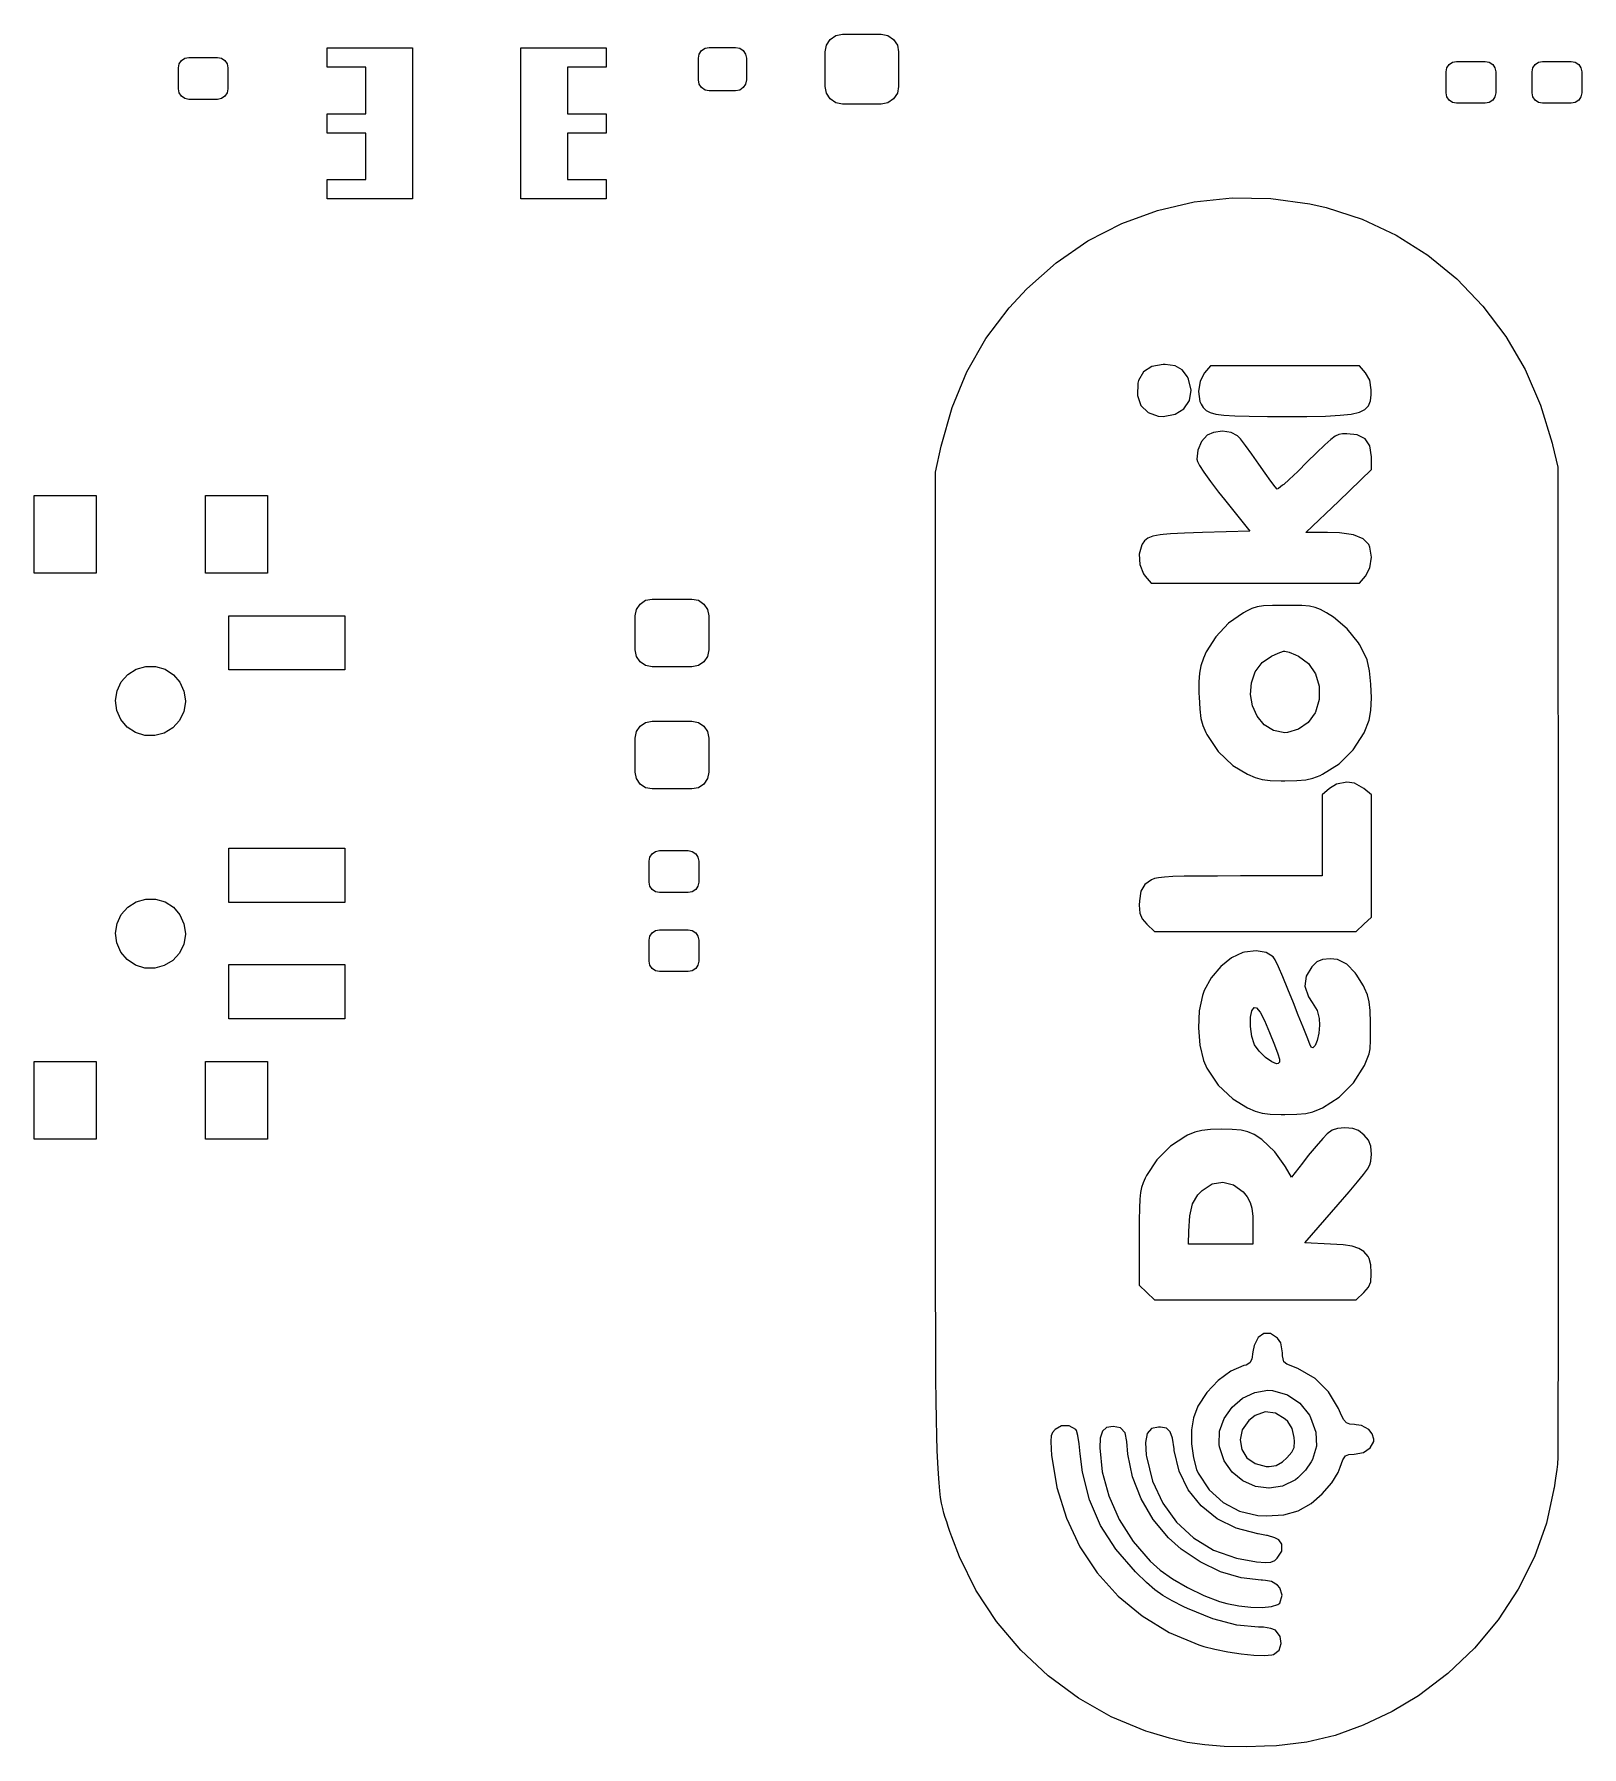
# Model space of a CAD drawing. Extents: x 1.04 to 4.2, y -7.23 to -4.07.
# Drawn here: x 1.247 to 2.033, y -5.728 to -4.858 of the extents above; entities that cross this region are included whole.
import ezdxf

# ---------------------------------------------------------------- set-up
doc = ezdxf.new("R2010")
doc.units = 0
doc.header["$MEASUREMENT"] = 0
doc.layers.add('BLACK', color=7, linetype='CONTINUOUS')

msp = doc.modelspace()

# ---------------------------------------------------------------- linework, layer by layer
at = {"layer": 'BLACK', "linetype": 'CONTINUOUS'}
for p, q in [((1.6493, -4.86374), (1.65122, -4.86086)), ((1.65122, -4.86086), (1.65409, -4.85894)), ((1.65409, -4.85894), (1.65748, -4.85827)), ((1.65748, -4.85827), (1.67717, -4.85827)), ((1.67717, -4.85827), (1.68056, -4.85894)), ((1.68056, -4.85894), (1.68343, -4.86086)), ((1.68343, -4.86086), (1.68535, -4.86374)), ((1.39567, -4.875), (1.39567, -4.86516)), ((1.39567, -4.86516), (1.43898, -4.86516)), ((1.43898, -4.86516), (1.43898, -4.94193)), ((1.49409, -4.86516), (1.5374, -4.86516)), ((1.49409, -4.94193), (1.49409, -4.86516)), ((1.5374, -4.86516), (1.5374, -4.875)), ((1.58425, -4.87047), (1.58467, -4.86836)), ((1.58467, -4.86836), (1.58587, -4.86658)), ((1.58587, -4.86658), (1.58765, -4.86538)), ((1.58765, -4.86538), (1.58976, -4.86496)), ((1.58976, -4.86496), (1.60315, -4.86496)), ((1.60315, -4.86496), (1.60526, -4.86538)), ((1.60526, -4.86538), (1.60705, -4.86658)), ((1.60705, -4.86658), (1.60824, -4.86836)), ((1.60824, -4.86836), (1.60866, -4.87047)), ((1.64862, -4.86713), (1.6493, -4.86374)), ((1.64862, -4.88484), (1.64862, -4.86713)), ((1.68535, -4.86374), (1.68602, -4.86713)), ((1.68602, -4.86713), (1.68602, -4.88484)), ((1.32008, -4.87539), (1.32048, -4.87336)), ((1.32008, -4.88602), (1.32008, -4.87539)), ((1.32048, -4.87336), (1.32164, -4.87164)), ((1.32164, -4.87164), (1.32336, -4.87048)), ((1.32336, -4.87048), (1.32539, -4.87008)), ((1.32539, -4.87008), (1.33996, -4.87008)), ((1.33996, -4.87008), (1.34199, -4.87048)), ((1.34199, -4.87048), (1.34372, -4.87164)), ((1.34372, -4.87164), (1.34487, -4.87336)), ((1.34487, -4.87336), (1.34528, -4.87539)), ((1.34528, -4.87539), (1.34528, -4.88602)), ((1.41535, -4.875), (1.39567, -4.875)), ((1.41535, -4.89862), (1.41535, -4.875)), ((1.5374, -4.875), (1.51772, -4.875)), ((1.51772, -4.875), (1.51772, -4.89862)), ((1.58425, -4.8815), (1.58425, -4.87047)), ((1.60866, -4.87047), (1.60866, -4.8815)), ((1.96417, -4.87737), (1.96458, -4.87534)), ((1.96417, -4.888), (1.96417, -4.87737)), ((1.96458, -4.87534), (1.96573, -4.87361)), ((1.96573, -4.87361), (1.96745, -4.87246)), ((1.96745, -4.87246), (1.96949, -4.87206)), ((1.96949, -4.87206), (1.98406, -4.87206)), ((1.98406, -4.87206), (1.98609, -4.87246)), ((1.98609, -4.87246), (1.98781, -4.87361)), ((1.98781, -4.87361), (1.98897, -4.87534)), ((1.98897, -4.87534), (1.98937, -4.87737)), ((1.98937, -4.87737), (1.98937, -4.888)), ((2.00787, -4.87737), (2.00828, -4.87534)), ((2.00787, -4.888), (2.00787, -4.87737)), ((2.00828, -4.87534), (2.00943, -4.87361)), ((2.00943, -4.87361), (2.01116, -4.87246)), ((2.01116, -4.87246), (2.01319, -4.87206)), ((2.01319, -4.87206), (2.02776, -4.87206)), ((2.02776, -4.87206), (2.02979, -4.87246)), ((2.02979, -4.87246), (2.03151, -4.87361)), ((2.03151, -4.87361), (2.03267, -4.87534)), ((2.03267, -4.87534), (2.03307, -4.87737)), ((2.03307, -4.87737), (2.03307, -4.888)), ((1.32048, -4.88806), (1.32008, -4.88602)), ((1.34528, -4.88602), (1.34487, -4.88806)), ((1.58467, -4.88361), (1.58425, -4.8815)), ((1.58587, -4.88539), (1.58467, -4.88361)), ((1.58765, -4.88659), (1.58587, -4.88539)), ((1.58976, -4.88701), (1.58765, -4.88659)), ((1.60315, -4.88701), (1.58976, -4.88701)), ((1.60526, -4.88659), (1.60315, -4.88701)), ((1.60705, -4.88539), (1.60526, -4.88659)), ((1.60824, -4.88361), (1.60705, -4.88539)), ((1.60866, -4.8815), (1.60824, -4.88361)), ((1.6493, -4.88823), (1.64862, -4.88484)), ((1.68602, -4.88484), (1.68535, -4.88823)), ((1.32164, -4.88978), (1.32048, -4.88806)), ((1.32336, -4.89093), (1.32164, -4.88978)), ((1.32539, -4.89134), (1.32336, -4.89093)), ((1.33996, -4.89134), (1.32539, -4.89134)), ((1.34199, -4.89093), (1.33996, -4.89134)), ((1.34372, -4.88978), (1.34199, -4.89093)), ((1.34487, -4.88806), (1.34372, -4.88978)), ((1.65122, -4.89111), (1.6493, -4.88823)), ((1.65409, -4.89303), (1.65122, -4.89111)), ((1.65748, -4.8937), (1.65409, -4.89303)), ((1.67717, -4.8937), (1.65748, -4.8937)), ((1.68056, -4.89303), (1.67717, -4.8937)), ((1.68343, -4.89111), (1.68056, -4.89303)), ((1.68535, -4.88823), (1.68343, -4.89111)), ((1.96458, -4.89004), (1.96417, -4.888)), ((1.96573, -4.89176), (1.96458, -4.89004)), ((1.96745, -4.89291), (1.96573, -4.89176)), ((1.96949, -4.89332), (1.96745, -4.89291)), ((1.98406, -4.89332), (1.96949, -4.89332)), ((1.98609, -4.89291), (1.98406, -4.89332)), ((1.98781, -4.89176), (1.98609, -4.89291)), ((1.98897, -4.89004), (1.98781, -4.89176)), ((1.98937, -4.888), (1.98897, -4.89004)), ((2.00828, -4.89004), (2.00787, -4.888)), ((2.00943, -4.89176), (2.00828, -4.89004)), ((2.01116, -4.89291), (2.00943, -4.89176)), ((2.01319, -4.89332), (2.01116, -4.89291)), ((2.02776, -4.89332), (2.01319, -4.89332)), ((2.02979, -4.89291), (2.02776, -4.89332)), ((2.03151, -4.89176), (2.02979, -4.89291)), ((2.03267, -4.89004), (2.03151, -4.89176)), ((2.03307, -4.888), (2.03267, -4.89004)), ((1.39567, -4.90846), (1.39567, -4.89862)), ((1.39567, -4.89862), (1.41535, -4.89862)), ((1.51772, -4.89862), (1.5374, -4.89862)), ((1.5374, -4.89862), (1.5374, -4.90846)), ((1.41535, -4.90846), (1.39567, -4.90846)), ((1.41535, -4.93209), (1.41535, -4.90846)), ((1.5374, -4.90846), (1.51772, -4.90846)), ((1.51772, -4.90846), (1.51772, -4.93209)), ((1.39567, -4.94193), (1.39567, -4.93209)), ((1.39567, -4.93209), (1.41535, -4.93209)), ((1.51772, -4.93209), (1.5374, -4.93209)), ((1.5374, -4.93209), (1.5374, -4.94193)), ((1.43898, -4.94193), (1.39567, -4.94193)), ((1.5374, -4.94193), (1.49409, -4.94193)), ((1.79939, -4.95436), (1.81744, -4.94771)), ((1.81744, -4.94771), (1.83618, -4.94334)), ((1.83618, -4.94334), (1.85545, -4.94131)), ((1.85545, -4.94131), (1.87507, -4.94167)), ((1.87507, -4.94167), (1.89489, -4.94445)), ((1.89489, -4.94445), (1.90314, -4.94632)), ((1.90314, -4.94632), (1.92153, -4.95225)), ((1.7822, -4.96326), (1.79939, -4.95436)), ((1.92153, -4.95225), (1.93883, -4.96036)), ((1.76604, -4.97437), (1.7822, -4.96326)), ((1.93883, -4.96036), (1.95492, -4.9705)), ((1.95492, -4.9705), (1.96964, -4.98254)), ((1.75107, -4.98763), (1.76604, -4.97437)), ((1.96964, -4.98254), (1.98286, -4.99631)), ((1.74222, -4.99717), (1.75107, -4.98763)), ((1.73038, -5.01283), (1.74222, -4.99717)), ((1.98286, -4.99631), (1.99445, -5.01169)), ((1.7207, -5.0297), (1.73038, -5.01283)), ((1.99445, -5.01169), (2.00426, -5.02852)), ((1.82042, -5.02599), (1.81463, -5.02696)), ((1.82142, -5.026), (1.82042, -5.02599)), ((1.82656, -5.02668), (1.82142, -5.026)), ((1.71314, -5.04788), (1.7207, -5.0297)), ((1.80785, -5.03414), (1.80753, -5.03544)), ((1.81035, -5.02974), (1.80785, -5.03414)), ((1.81463, -5.02696), (1.81035, -5.02974)), ((1.83011, -5.02865), (1.82656, -5.02668)), ((1.83271, -5.03224), (1.83011, -5.02865)), ((1.83325, -5.03338), (1.83271, -5.03224)), ((1.83461, -5.03908), (1.83325, -5.03338)), ((1.83912, -5.03444), (1.8383, -5.03969)), ((1.84139, -5.03014), (1.83912, -5.03444)), ((1.84442, -5.02662), (1.84139, -5.03014)), ((1.92014, -5.02662), (1.84442, -5.02662)), ((1.92317, -5.03014), (1.92014, -5.02662)), ((1.92545, -5.03395), (1.92317, -5.03014)), ((1.92616, -5.03892), (1.92545, -5.03395)), ((2.00426, -5.02852), (2.01216, -5.04667)), ((1.80753, -5.03544), (1.80732, -5.04174)), ((1.80732, -5.04174), (1.80912, -5.04679)), ((1.83375, -5.04423), (1.83461, -5.03908)), ((1.8383, -5.03969), (1.83905, -5.04473)), ((1.92569, -5.04445), (1.92609, -5.04137)), ((1.92609, -5.04137), (1.92616, -5.03892)), ((1.70763, -5.06748), (1.71314, -5.04788)), ((1.80912, -5.04679), (1.81271, -5.05035)), ((1.81271, -5.05035), (1.8179, -5.05215)), ((1.8179, -5.05215), (1.82043, -5.05231)), ((1.82043, -5.05231), (1.82642, -5.05126)), ((1.82642, -5.05126), (1.83094, -5.04843)), ((1.83094, -5.04843), (1.83375, -5.04423)), ((1.83905, -5.04473), (1.83966, -5.04613)), ((1.83966, -5.04613), (1.84077, -5.04789)), ((1.84077, -5.04789), (1.84221, -5.04928)), ((1.84221, -5.04928), (1.84425, -5.05035)), ((1.84425, -5.05035), (1.84718, -5.05114)), ((1.84718, -5.05114), (1.85129, -5.05169)), ((1.85129, -5.05169), (1.85685, -5.05204)), ((1.85685, -5.05204), (1.86414, -5.05224)), ((1.86414, -5.05224), (1.87346, -5.05232)), ((1.87346, -5.05232), (1.88163, -5.05234)), ((1.88163, -5.05234), (1.89337, -5.0523)), ((1.89337, -5.0523), (1.90285, -5.05214)), ((1.90285, -5.05214), (1.9103, -5.05178)), ((1.9103, -5.05178), (1.91598, -5.05114)), ((1.91598, -5.05114), (1.92011, -5.05017)), ((1.92011, -5.05017), (1.92294, -5.04878)), ((1.92294, -5.04878), (1.92472, -5.0469)), ((1.92472, -5.0469), (1.92569, -5.04445)), ((2.01216, -5.04667), (2.018, -5.06597)), ((1.84598, -5.06048), (1.84278, -5.06185)), ((1.85058, -5.05989), (1.84598, -5.06048)), ((1.85502, -5.06046), (1.85058, -5.05989)), ((1.85824, -5.06217), (1.85502, -5.06046)), ((1.91155, -5.06117), (1.90968, -5.06151)), ((1.91377, -5.06112), (1.91155, -5.06117)), ((1.91888, -5.06164), (1.91377, -5.06112)), ((1.70474, -5.08057), (1.70763, -5.06748)), ((1.83799, -5.06947), (1.83756, -5.07405)), ((1.83987, -5.06502), (1.83799, -5.06947)), ((1.84278, -5.06185), (1.83987, -5.06502)), ((1.85962, -5.06379), (1.85824, -5.06217)), ((1.86217, -5.06712), (1.85962, -5.06379)), ((1.86542, -5.07156), (1.86217, -5.06712)), ((1.90249, -5.06674), (1.89838, -5.07075)), ((1.9055, -5.06403), (1.90249, -5.06674)), ((1.90778, -5.06237), (1.9055, -5.06403)), ((1.90968, -5.06151), (1.90778, -5.06237)), ((1.92306, -5.06364), (1.91888, -5.06164)), ((1.92545, -5.06732), (1.92306, -5.06364)), ((1.92622, -5.07282), (1.92545, -5.06732)), ((2.018, -5.06597), (2.01819, -5.06677)), ((2.01819, -5.06677), (2.02085, -5.07806)), ((1.83756, -5.07405), (1.83776, -5.0752)), ((1.83776, -5.0752), (1.83878, -5.07718)), ((1.83878, -5.07718), (1.84111, -5.0807)), ((1.86898, -5.07657), (1.86542, -5.07156)), ((1.87221, -5.08115), (1.86898, -5.07657)), ((1.89364, -5.07548), (1.88876, -5.08028)), ((1.89838, -5.07075), (1.89364, -5.07548)), ((1.92625, -5.07931), (1.92622, -5.07282)), ((2.02085, -5.07806), (2.02104, -5.32963)), ((1.70474, -5.33546), (1.70474, -5.08057)), ((1.84111, -5.0807), (1.84447, -5.08535)), ((1.84447, -5.08535), (1.84856, -5.09073)), ((1.87515, -5.0852), (1.87221, -5.08115)), ((1.87731, -5.08805), (1.87515, -5.0852)), ((1.88111, -5.08733), (1.87896, -5.08901)), ((1.88163, -5.08686), (1.88111, -5.08733)), ((1.88448, -5.08432), (1.88163, -5.08686)), ((1.88876, -5.08028), (1.88448, -5.08432)), ((1.9096, -5.09531), (1.92625, -5.07931)), ((1.24685, -5.13189), (1.24685, -5.09252)), ((1.24685, -5.09252), (1.27835, -5.09252)), ((1.27835, -5.09252), (1.27835, -5.13189)), ((1.33386, -5.13189), (1.33386, -5.09252)), ((1.33386, -5.09252), (1.36535, -5.09252)), ((1.36535, -5.09252), (1.36535, -5.13189)), ((1.84856, -5.09073), (1.8515, -5.09446)), ((1.8515, -5.09446), (1.86447, -5.11068)), ((1.87836, -5.08926), (1.87731, -5.08805)), ((1.87896, -5.08901), (1.87836, -5.08926)), ((1.89294, -5.11131), (1.9096, -5.09531)), ((1.81521, -5.11318), (1.81265, -5.11418)), ((1.81893, -5.11246), (1.81521, -5.11318)), ((1.82043, -5.11232), (1.81893, -5.11246)), ((1.82415, -5.11196), (1.82043, -5.11232)), ((1.83121, -5.1116), (1.82415, -5.11196)), ((1.84044, -5.11131), (1.83121, -5.1116)), ((1.86447, -5.11068), (1.84044, -5.11131)), ((1.90396, -5.11131), (1.89294, -5.11131)), ((1.91007, -5.11151), (1.90396, -5.11131)), ((1.91714, -5.11255), (1.91007, -5.11151)), ((1.92203, -5.1145), (1.91714, -5.11255)), ((1.80954, -5.11753), (1.80825, -5.12222)), ((1.80967, -5.11727), (1.80954, -5.11753)), ((1.81092, -5.11552), (1.80967, -5.11727)), ((1.81265, -5.11418), (1.81092, -5.11552)), ((1.92484, -5.11739), (1.92203, -5.1145)), ((1.92546, -5.1188), (1.92484, -5.11739)), ((1.92625, -5.12389), (1.92546, -5.1188)), ((1.80825, -5.12222), (1.80857, -5.12753)), ((1.80857, -5.12753), (1.81038, -5.13227)), ((1.92317, -5.13351), (1.92545, -5.12918)), ((1.92545, -5.12918), (1.92625, -5.12389)), ((1.27835, -5.13189), (1.24685, -5.13189)), ((1.36535, -5.13189), (1.33386, -5.13189)), ((1.81038, -5.13227), (1.81128, -5.13351)), ((1.81128, -5.13351), (1.81431, -5.13703)), ((1.81431, -5.13703), (1.92014, -5.13703)), ((1.92014, -5.13703), (1.92317, -5.13351)), ((1.55282, -5.1504), (1.55469, -5.1476)), ((1.55469, -5.1476), (1.55748, -5.14573)), ((1.55748, -5.14573), (1.56078, -5.14508)), ((1.56078, -5.14508), (1.58095, -5.14508)), ((1.58095, -5.14508), (1.58425, -5.14573)), ((1.58425, -5.14573), (1.58704, -5.1476)), ((1.58704, -5.1476), (1.58891, -5.1504)), ((1.34567, -5.1811), (1.34567, -5.15354)), ((1.34567, -5.15354), (1.40472, -5.15354)), ((1.40472, -5.15354), (1.40472, -5.1811)), ((1.55217, -5.15369), (1.55282, -5.1504)), ((1.55217, -5.17092), (1.55217, -5.15369)), ((1.58891, -5.1504), (1.58957, -5.15369)), ((1.58957, -5.15369), (1.58957, -5.17092)), ((1.86114, -5.15204), (1.85364, -5.15736)), ((1.86266, -5.15121), (1.86114, -5.15204)), ((1.86547, -5.14987), (1.86266, -5.15121)), ((1.86818, -5.14902), (1.86547, -5.14987)), ((1.87145, -5.14856), (1.86818, -5.14902)), ((1.87594, -5.14836), (1.87145, -5.14856)), ((1.88228, -5.14832), (1.87594, -5.14836)), ((1.88551, -5.14833), (1.88228, -5.14832)), ((1.89091, -5.14843), (1.88551, -5.14833)), ((1.89474, -5.14873), (1.89091, -5.14843)), ((1.89768, -5.14936), (1.89474, -5.14873)), ((1.90035, -5.15042), (1.89768, -5.14936)), ((1.90342, -5.15204), (1.90035, -5.15042)), ((1.90696, -5.15425), (1.90342, -5.15204)), ((1.91392, -5.1602), (1.90696, -5.15425)), ((1.84711, -5.16423), (1.84219, -5.17192)), ((1.85364, -5.15736), (1.84711, -5.16423)), ((1.91969, -5.16729), (1.91392, -5.1602)), ((1.55282, -5.17421), (1.55217, -5.17092)), ((1.55469, -5.17701), (1.55282, -5.17421)), ((1.58891, -5.17421), (1.58704, -5.17701)), ((1.58957, -5.17092), (1.58891, -5.17421)), ((1.84219, -5.17192), (1.84083, -5.17505)), ((1.87066, -5.17733), (1.87538, -5.17404)), ((1.87538, -5.17404), (1.87888, -5.17252)), ((1.87888, -5.17252), (1.88161, -5.17163)), ((1.88161, -5.17163), (1.88228, -5.17153)), ((1.88228, -5.17153), (1.88439, -5.17205)), ((1.88439, -5.17205), (1.8877, -5.17336)), ((1.8877, -5.17336), (1.88918, -5.17404)), ((1.88918, -5.17404), (1.89422, -5.17779)), ((1.92014, -5.16814), (1.91969, -5.16729)), ((1.92362, -5.17478), (1.92014, -5.16814)), ((1.29442, -5.18336), (1.29867, -5.18068)), ((1.29867, -5.18068), (1.3035, -5.1793)), ((1.3035, -5.1793), (1.30852, -5.17933)), ((1.30852, -5.17933), (1.31334, -5.18077)), ((1.31334, -5.18077), (1.31755, -5.1835)), ((1.40472, -5.1811), (1.34567, -5.1811)), ((1.55748, -5.17887), (1.55469, -5.17701)), ((1.56078, -5.17953), (1.55748, -5.17887)), ((1.58095, -5.17953), (1.56078, -5.17953)), ((1.58425, -5.17887), (1.58095, -5.17953)), ((1.58704, -5.17701), (1.58425, -5.17887)), ((1.83878, -5.1827), (1.83849, -5.18711)), ((1.83953, -5.17896), (1.83878, -5.1827)), ((1.84083, -5.17505), (1.83953, -5.17896)), ((1.86523, -5.18761), (1.86716, -5.18207)), ((1.86716, -5.18207), (1.87066, -5.17733)), ((1.89422, -5.17779), (1.89778, -5.18309)), ((1.924, -5.1759), (1.92362, -5.17478)), ((1.9252, -5.18147), (1.924, -5.1759)), ((1.92595, -5.18823), (1.9252, -5.18147)), ((1.28819, -5.19663), (1.28896, -5.19167)), ((1.28896, -5.19167), (1.2911, -5.18712)), ((1.2911, -5.18712), (1.29442, -5.18336)), ((1.31755, -5.1835), (1.32083, -5.18731)), ((1.32083, -5.18731), (1.32291, -5.19188)), ((1.83849, -5.18711), (1.83857, -5.193)), ((1.86479, -5.19351), (1.86523, -5.18761)), ((1.89778, -5.18309), (1.89967, -5.18937)), ((1.89967, -5.18937), (1.89974, -5.19605)), ((1.92619, -5.19529), (1.92595, -5.18823)), ((1.28884, -5.20161), (1.28819, -5.19663)), ((1.32362, -5.19728), (1.32278, -5.20224)), ((1.32291, -5.19188), (1.32362, -5.19685)), ((1.32362, -5.19685), (1.32362, -5.19728)), ((1.83857, -5.193), (1.83863, -5.19475)), ((1.83863, -5.19475), (1.83899, -5.20106)), ((1.86577, -5.19932), (1.86479, -5.19351)), ((1.86809, -5.20462), (1.86577, -5.19932)), ((1.89974, -5.19605), (1.89781, -5.20255)), ((1.9259, -5.20174), (1.92619, -5.19529)), ((1.29086, -5.20621), (1.28884, -5.20161)), ((1.2941, -5.21006), (1.29086, -5.20621)), ((1.32059, -5.20676), (1.31722, -5.21048)), ((1.32278, -5.20224), (1.32059, -5.20676)), ((1.55469, -5.20961), (1.55748, -5.20774)), ((1.55748, -5.20774), (1.56078, -5.20709)), ((1.56078, -5.20709), (1.58095, -5.20709)), ((1.58095, -5.20709), (1.58425, -5.20774)), ((1.58425, -5.20774), (1.58704, -5.20961)), ((1.83899, -5.20106), (1.83956, -5.20566)), ((1.83956, -5.20566), (1.84052, -5.20933)), ((1.87166, -5.20895), (1.86809, -5.20462)), ((1.87642, -5.21187), (1.87166, -5.20895)), ((1.89404, -5.20771), (1.88909, -5.21121)), ((1.89765, -5.20288), (1.89404, -5.20771)), ((1.89781, -5.20255), (1.89765, -5.20288)), ((1.92247, -5.21306), (1.92502, -5.20667)), ((1.92502, -5.20667), (1.9259, -5.20174)), ((1.29828, -5.21284), (1.2941, -5.21006)), ((1.30307, -5.21434), (1.29828, -5.21284)), ((1.3081, -5.21443), (1.30307, -5.21434)), ((1.31294, -5.21311), (1.3081, -5.21443)), ((1.31722, -5.21048), (1.31294, -5.21311)), ((1.55217, -5.2157), (1.55282, -5.2124)), ((1.55217, -5.23292), (1.55217, -5.2157)), ((1.55282, -5.2124), (1.55469, -5.20961)), ((1.58704, -5.20961), (1.58891, -5.2124)), ((1.58891, -5.2124), (1.58957, -5.2157)), ((1.58957, -5.2157), (1.58957, -5.23292)), ((1.84052, -5.20933), (1.84202, -5.21286)), ((1.84202, -5.21286), (1.84256, -5.21392)), ((1.84256, -5.21392), (1.84831, -5.22251)), ((1.88228, -5.21294), (1.87642, -5.21187)), ((1.88357, -5.21287), (1.88228, -5.21294)), ((1.88909, -5.21121), (1.88357, -5.21287)), ((1.91698, -5.2216), (1.92247, -5.21306)), ((1.84831, -5.22251), (1.85578, -5.22956)), ((1.90978, -5.22877), (1.91698, -5.2216)), ((1.55282, -5.23622), (1.55217, -5.23292)), ((1.58957, -5.23292), (1.58891, -5.23622)), ((1.85578, -5.22956), (1.86327, -5.23408)), ((1.86327, -5.23408), (1.86713, -5.23572)), ((1.89645, -5.23606), (1.90013, -5.23461)), ((1.90013, -5.23461), (1.90129, -5.23408)), ((1.90129, -5.23408), (1.90978, -5.22877)), ((1.55469, -5.23901), (1.55282, -5.23622)), ((1.55748, -5.24088), (1.55469, -5.23901)), ((1.56078, -5.24154), (1.55748, -5.24088)), ((1.58095, -5.24154), (1.56078, -5.24154)), ((1.58425, -5.24088), (1.58095, -5.24154)), ((1.58704, -5.23901), (1.58425, -5.24088)), ((1.58891, -5.23622), (1.58704, -5.23901)), ((1.86713, -5.23572), (1.87069, -5.23672)), ((1.87069, -5.23672), (1.87482, -5.23723)), ((1.87482, -5.23723), (1.88037, -5.2374)), ((1.88037, -5.2374), (1.88228, -5.23741)), ((1.88228, -5.23741), (1.88837, -5.23731)), ((1.88837, -5.23731), (1.89281, -5.23691)), ((1.89281, -5.23691), (1.89645, -5.23606)), ((1.90496, -5.24128), (1.9011, -5.24453)), ((1.90844, -5.23906), (1.90496, -5.24128)), ((1.91365, -5.23803), (1.90844, -5.23906)), ((1.91763, -5.2386), (1.91365, -5.23803)), ((1.92233, -5.24128), (1.91763, -5.2386)), ((1.92619, -5.24453), (1.92233, -5.24128)), ((1.9011, -5.24453), (1.9011, -5.28571)), ((1.92619, -5.30657), (1.92619, -5.24453)), ((1.34567, -5.29921), (1.34567, -5.27165)), ((1.34567, -5.27165), (1.40472, -5.27165)), ((1.40472, -5.27165), (1.40472, -5.29921)), ((1.55925, -5.27815), (1.55966, -5.27612)), ((1.55925, -5.28878), (1.55925, -5.27815)), ((1.55966, -5.27612), (1.56081, -5.27439)), ((1.56081, -5.27439), (1.56253, -5.27324)), ((1.56253, -5.27324), (1.56457, -5.27283)), ((1.56457, -5.27283), (1.57913, -5.27283)), ((1.57913, -5.27283), (1.58117, -5.27324)), ((1.58117, -5.27324), (1.58289, -5.27439)), ((1.58289, -5.27439), (1.58404, -5.27612)), ((1.58404, -5.27612), (1.58445, -5.27815)), ((1.58445, -5.27815), (1.58445, -5.28878)), ((1.81595, -5.28706), (1.81454, -5.28759)), ((1.81805, -5.28664), (1.81595, -5.28706)), ((1.82109, -5.28631), (1.81805, -5.28664)), ((1.82534, -5.28606), (1.82109, -5.28631)), ((1.83106, -5.28589), (1.82534, -5.28606)), ((1.83851, -5.28579), (1.83106, -5.28589)), ((1.84795, -5.28573), (1.83851, -5.28579)), ((1.85963, -5.28571), (1.84795, -5.28573)), ((1.9011, -5.28571), (1.85963, -5.28571)), ((1.55966, -5.29081), (1.55925, -5.28878)), ((1.56081, -5.29254), (1.55966, -5.29081)), ((1.56253, -5.29369), (1.56081, -5.29254)), ((1.56457, -5.29409), (1.56253, -5.29369)), ((1.57913, -5.29409), (1.56457, -5.29409)), ((1.58117, -5.29369), (1.57913, -5.29409)), ((1.58289, -5.29254), (1.58117, -5.29369)), ((1.58404, -5.29081), (1.58289, -5.29254)), ((1.58445, -5.28878), (1.58404, -5.29081)), ((1.80908, -5.2934), (1.8083, -5.29825)), ((1.81104, -5.29006), (1.80908, -5.2934)), ((1.8145, -5.28761), (1.81104, -5.29006)), ((1.81454, -5.28759), (1.8145, -5.28761)), ((1.2911, -5.30523), (1.29442, -5.30147)), ((1.29442, -5.30147), (1.29867, -5.29879)), ((1.29867, -5.29879), (1.3035, -5.29741)), ((1.3035, -5.29741), (1.30852, -5.29744)), ((1.30852, -5.29744), (1.31334, -5.29888)), ((1.31334, -5.29888), (1.31755, -5.30161)), ((1.31755, -5.30161), (1.32083, -5.30542)), ((1.40472, -5.29921), (1.34567, -5.29921)), ((1.8083, -5.29825), (1.80825, -5.30045)), ((1.80825, -5.30045), (1.80853, -5.30461)), ((1.80853, -5.30461), (1.80966, -5.30749)), ((1.28819, -5.31474), (1.28896, -5.30978)), ((1.28896, -5.30978), (1.2911, -5.30523)), ((1.32083, -5.30542), (1.32291, -5.30999)), ((1.32291, -5.30999), (1.32362, -5.31496)), ((1.56081, -5.31455), (1.56253, -5.3134)), ((1.56253, -5.3134), (1.56457, -5.31299)), ((1.56457, -5.31299), (1.57913, -5.31299)), ((1.57913, -5.31299), (1.58117, -5.3134)), ((1.58117, -5.3134), (1.58289, -5.31455)), ((1.80966, -5.30749), (1.8121, -5.31026)), ((1.8121, -5.31026), (1.81595, -5.31394)), ((1.9185, -5.31394), (1.92235, -5.31026)), ((1.92235, -5.31026), (1.92619, -5.30657)), ((1.28884, -5.31972), (1.28819, -5.31474)), ((1.29086, -5.32432), (1.28884, -5.31972)), ((1.32278, -5.32035), (1.32059, -5.32487)), ((1.32362, -5.31539), (1.32278, -5.32035)), ((1.32362, -5.31496), (1.32362, -5.31539)), ((1.55925, -5.31831), (1.55966, -5.31627)), ((1.55925, -5.32894), (1.55925, -5.31831)), ((1.55966, -5.31627), (1.56081, -5.31455)), ((1.58289, -5.31455), (1.58404, -5.31627)), ((1.58404, -5.31627), (1.58445, -5.31831)), ((1.58445, -5.31831), (1.58445, -5.32894)), ((1.81595, -5.31394), (1.9185, -5.31394)), ((1.2941, -5.32817), (1.29086, -5.32432)), ((1.29828, -5.33095), (1.2941, -5.32817)), ((1.31722, -5.32859), (1.31294, -5.33122)), ((1.32059, -5.32487), (1.31722, -5.32859)), ((1.34567, -5.35827), (1.34567, -5.33071)), ((1.34567, -5.33071), (1.40472, -5.33071)), ((1.40472, -5.33071), (1.40472, -5.35827)), ((1.55966, -5.33097), (1.55925, -5.32894)), ((1.58445, -5.32894), (1.58404, -5.33097)), ((1.8552, -5.32722), (1.84968, -5.3317)), ((1.86084, -5.32462), (1.8552, -5.32722)), ((1.86173, -5.3244), (1.86084, -5.32462)), ((1.86769, -5.32375), (1.86173, -5.3244)), ((1.87278, -5.32459), (1.86769, -5.32375)), ((1.87637, -5.32683), (1.87278, -5.32459)), ((1.87727, -5.32833), (1.87637, -5.32683)), ((1.87897, -5.33187), (1.87727, -5.32833)), ((1.8985, -5.32939), (1.89598, -5.33184)), ((1.90131, -5.32806), (1.8985, -5.32939)), ((1.90531, -5.32774), (1.90131, -5.32806)), ((1.90892, -5.32817), (1.90531, -5.32774)), ((1.91369, -5.33044), (1.90892, -5.32817)), ((1.91802, -5.33484), (1.91369, -5.33044)), ((2.02104, -5.32963), (2.02106, -5.35461)), ((1.30307, -5.33245), (1.29828, -5.33095)), ((1.3081, -5.33254), (1.30307, -5.33245)), ((1.31294, -5.33122), (1.3081, -5.33254)), ((1.56081, -5.3327), (1.55966, -5.33097)), ((1.56253, -5.33385), (1.56081, -5.3327)), ((1.56457, -5.33425), (1.56253, -5.33385)), ((1.57913, -5.33425), (1.56457, -5.33425)), ((1.58117, -5.33385), (1.57913, -5.33425)), ((1.58289, -5.3327), (1.58117, -5.33385)), ((1.58404, -5.33097), (1.58289, -5.3327)), ((1.70474, -5.36553), (1.70474, -5.33546)), ((1.84486, -5.33746), (1.84127, -5.34391)), ((1.84968, -5.3317), (1.84486, -5.33746)), ((1.88122, -5.33697), (1.87897, -5.33187)), ((1.88382, -5.34321), (1.88122, -5.33697)), ((1.89297, -5.33663), (1.89239, -5.34164)), ((1.89598, -5.33184), (1.89297, -5.33663)), ((1.9185, -5.33562), (1.91802, -5.33484)), ((1.92216, -5.34155), (1.9185, -5.33562)), ((1.84037, -5.34636), (1.83876, -5.35418)), ((1.84127, -5.34391), (1.84037, -5.34636)), ((1.88659, -5.35015), (1.88382, -5.34321)), ((1.89239, -5.34164), (1.89425, -5.34702)), ((1.89425, -5.34702), (1.89608, -5.3499)), ((1.92276, -5.34272), (1.92216, -5.34155)), ((1.92414, -5.34605), (1.92276, -5.34272)), ((1.92501, -5.34959), (1.92414, -5.34605)), ((1.83876, -5.35418), (1.83835, -5.36287)), ((1.86484, -5.35735), (1.86548, -5.3542)), ((1.86548, -5.3542), (1.86655, -5.35252)), ((1.86655, -5.35252), (1.86788, -5.35268)), ((1.86788, -5.35268), (1.8696, -5.35482)), ((1.8696, -5.35482), (1.87182, -5.35909)), ((1.88904, -5.35639), (1.88659, -5.35015)), ((1.89148, -5.36255), (1.88904, -5.35639)), ((1.89608, -5.3499), (1.89859, -5.35402)), ((1.89859, -5.35402), (1.89965, -5.35802)), ((1.9255, -5.3541), (1.92501, -5.34959)), ((1.92577, -5.36037), (1.9255, -5.3541)), ((2.02106, -5.35461), (2.02107, -5.37894)), ((1.40472, -5.35827), (1.34567, -5.35827)), ((1.70473, -5.3932), (1.70474, -5.36553)), ((1.83835, -5.36287), (1.83909, -5.37156)), ((1.86477, -5.36221), (1.86484, -5.35735)), ((1.86537, -5.36715), (1.86477, -5.36221)), ((1.87182, -5.35909), (1.87444, -5.36513)), ((1.87444, -5.36513), (1.87703, -5.37151)), ((1.89351, -5.36757), (1.89148, -5.36255)), ((1.89947, -5.36555), (1.89865, -5.3692)), ((1.8998, -5.3615), (1.89947, -5.36555)), ((1.89965, -5.35802), (1.8998, -5.3615)), ((1.92575, -5.3691), (1.92582, -5.36368)), ((1.92582, -5.36368), (1.92577, -5.36037)), ((1.83909, -5.37156), (1.84093, -5.37937)), ((1.86655, -5.37094), (1.86537, -5.36715)), ((1.86683, -5.37145), (1.86655, -5.37094)), ((1.86925, -5.3747), (1.86683, -5.37145)), ((1.87703, -5.37151), (1.87869, -5.37595)), ((1.89495, -5.37105), (1.89351, -5.36757)), ((1.89564, -5.37259), (1.89495, -5.37105)), ((1.89643, -5.37306), (1.89564, -5.37259)), ((1.89757, -5.37188), (1.89643, -5.37306)), ((1.89865, -5.3692), (1.89757, -5.37188)), ((1.92509, -5.37605), (1.9255, -5.37347)), ((1.9255, -5.37347), (1.92575, -5.3691)), ((1.24685, -5.41929), (1.24685, -5.37992)), ((1.24685, -5.37992), (1.27835, -5.37992)), ((1.27835, -5.37992), (1.27835, -5.41929)), ((1.33386, -5.41929), (1.33386, -5.37992)), ((1.33386, -5.37992), (1.36535, -5.37992)), ((1.36535, -5.37992), (1.36535, -5.41929)), ((1.84093, -5.37937), (1.84257, -5.38331)), ((1.87239, -5.37781), (1.86925, -5.3747)), ((1.87555, -5.38015), (1.87239, -5.37781)), ((1.87798, -5.38107), (1.87555, -5.38015)), ((1.87878, -5.38098), (1.87798, -5.38107)), ((1.87869, -5.37595), (1.87948, -5.37877)), ((1.87948, -5.38034), (1.87878, -5.38098)), ((1.87948, -5.37877), (1.87948, -5.38034)), ((1.91711, -5.39082), (1.92266, -5.38203)), ((1.92266, -5.38203), (1.92509, -5.37605)), ((2.02107, -5.37894), (2.02108, -5.4025)), ((1.84257, -5.38331), (1.84831, -5.39188)), ((1.90987, -5.3981), (1.91711, -5.39082)), ((1.70473, -5.41858), (1.70473, -5.3932)), ((1.84831, -5.39188), (1.85576, -5.39893)), ((1.85576, -5.39893), (1.86327, -5.40347)), ((1.90129, -5.40347), (1.90987, -5.3981)), ((1.86327, -5.40347), (1.86713, -5.40511)), ((1.86713, -5.40511), (1.87069, -5.40611)), ((1.87069, -5.40611), (1.87482, -5.40662)), ((1.87482, -5.40662), (1.88037, -5.40678)), ((1.88037, -5.40678), (1.88228, -5.40679)), ((1.88228, -5.40679), (1.88837, -5.40669)), ((1.88837, -5.40669), (1.89281, -5.40629)), ((1.89281, -5.40629), (1.89645, -5.40544)), ((1.89645, -5.40544), (1.90013, -5.404)), ((1.90013, -5.404), (1.90129, -5.40347)), ((2.02108, -5.4025), (2.02108, -5.42518)), ((1.83273, -5.41741), (1.83191, -5.41781)), ((1.83651, -5.41581), (1.83273, -5.41741)), ((1.84009, -5.41488), (1.83651, -5.41581)), ((1.84438, -5.41445), (1.84009, -5.41488)), ((1.85028, -5.41434), (1.84438, -5.41445)), ((1.85547, -5.41442), (1.85028, -5.41434)), ((1.86003, -5.41481), (1.85547, -5.41442)), ((1.86349, -5.41565), (1.86003, -5.41481)), ((1.8666, -5.41704), (1.86349, -5.41565)), ((1.87055, -5.41957), (1.8666, -5.41704)), ((1.90377, -5.4167), (1.90155, -5.41902)), ((1.90628, -5.41471), (1.90377, -5.4167)), ((1.90891, -5.41387), (1.90628, -5.41471)), ((1.91265, -5.41369), (1.90891, -5.41387)), ((1.9167, -5.41394), (1.91265, -5.41369)), ((1.9197, -5.41501), (1.9167, -5.41394)), ((1.92253, -5.41736), (1.9197, -5.41501)), ((1.92469, -5.4199), (1.92253, -5.41736)), ((1.27835, -5.41929), (1.24685, -5.41929)), ((1.36535, -5.41929), (1.33386, -5.41929)), ((1.70473, -5.44178), (1.70473, -5.41858)), ((1.82413, -5.42288), (1.81726, -5.42978)), ((1.83191, -5.41781), (1.82413, -5.42288)), ((1.87714, -5.42571), (1.87055, -5.41957)), ((1.88228, -5.43298), (1.87714, -5.42571)), ((1.89812, -5.42294), (1.89414, -5.42771)), ((1.90155, -5.41902), (1.89812, -5.42294)), ((1.92589, -5.42286), (1.92469, -5.4199)), ((1.92617, -5.42708), (1.92589, -5.42286)), ((2.02108, -5.42518), (2.02108, -5.44684)), ((1.81726, -5.42978), (1.81196, -5.43785)), ((1.88257, -5.43339), (1.88228, -5.43298)), ((1.88555, -5.43866), (1.88257, -5.43339)), ((1.89111, -5.43151), (1.88555, -5.43866)), ((1.89414, -5.42771), (1.89111, -5.43151)), ((1.92219, -5.43732), (1.92417, -5.43453)), ((1.92417, -5.43453), (1.92535, -5.43236)), ((1.92535, -5.43236), (1.92594, -5.43049)), ((1.92594, -5.43049), (1.92614, -5.4286)), ((1.92614, -5.4286), (1.92617, -5.42708)), ((1.70474, -5.4629), (1.70473, -5.44178)), ((1.80947, -5.44388), (1.80893, -5.44649)), ((1.81025, -5.44158), (1.80947, -5.44388)), ((1.81131, -5.43917), (1.81025, -5.44158)), ((1.81196, -5.43785), (1.81131, -5.43917)), ((1.84016, -5.44537), (1.84531, -5.44211)), ((1.84531, -5.44211), (1.85079, -5.44118)), ((1.85079, -5.44118), (1.85615, -5.44251)), ((1.85615, -5.44251), (1.86097, -5.44605)), ((1.91496, -5.44603), (1.91919, -5.44105)), ((1.91919, -5.44105), (1.92219, -5.43732)), ((1.80858, -5.44985), (1.80838, -5.45439)), ((1.80893, -5.44649), (1.80858, -5.44985)), ((1.83387, -5.45826), (1.83536, -5.45228)), ((1.83536, -5.45228), (1.83804, -5.44763)), ((1.83804, -5.44763), (1.84016, -5.44537)), ((1.86097, -5.44605), (1.86311, -5.44871)), ((1.86311, -5.44871), (1.86464, -5.45144)), ((1.86464, -5.45144), (1.86552, -5.45448)), ((1.9093, -5.45259), (1.91496, -5.44603)), ((2.02108, -5.44684), (2.02107, -5.46737)), ((1.80829, -5.46054), (1.80827, -5.46873)), ((1.80838, -5.45439), (1.80829, -5.46054)), ((1.83338, -5.46608), (1.83387, -5.45826)), ((1.86552, -5.45448), (1.8659, -5.45864)), ((1.8659, -5.45864), (1.86597, -5.46281)), ((1.89245, -5.47204), (1.9093, -5.45259)), ((1.70475, -5.48206), (1.70474, -5.4629)), ((1.80826, -5.46961), (1.80825, -5.49352)), ((1.80827, -5.46873), (1.80826, -5.46961)), ((1.83335, -5.47266), (1.83338, -5.46608)), ((1.86597, -5.46281), (1.86597, -5.47266)), ((2.02107, -5.46737), (2.02106, -5.48665)), ((1.86597, -5.47266), (1.83335, -5.47266)), ((1.90537, -5.47266), (1.89245, -5.47204)), ((1.91177, -5.47308), (1.90537, -5.47266)), ((1.91646, -5.47373), (1.91177, -5.47308)), ((1.91978, -5.4748), (1.91646, -5.47373)), ((1.92229, -5.47647), (1.91978, -5.4748)), ((1.92459, -5.47894), (1.92229, -5.47647)), ((1.70479, -5.49936), (1.70475, -5.48206)), ((1.92509, -5.47991), (1.92459, -5.47894)), ((1.92584, -5.4831), (1.92509, -5.47991)), ((1.92615, -5.48717), (1.92584, -5.4831)), ((1.92616, -5.4879), (1.92615, -5.48717)), ((2.02106, -5.48665), (2.02105, -5.50456)), ((1.80825, -5.49352), (1.8121, -5.49721)), ((1.92235, -5.49721), (1.92474, -5.49453)), ((1.92474, -5.49453), (1.92586, -5.49181)), ((1.92586, -5.49181), (1.92616, -5.4879)), ((1.70483, -5.51491), (1.70479, -5.49936)), ((1.8121, -5.49721), (1.81595, -5.50089)), ((1.81595, -5.50089), (1.9185, -5.50089)), ((1.9185, -5.50089), (1.92235, -5.49721)), ((2.02105, -5.50456), (2.02103, -5.52098)), ((1.7049, -5.52881), (1.70483, -5.51491)), ((1.86869, -5.52016), (1.86667, -5.52418)), ((1.87157, -5.51805), (1.86869, -5.52016)), ((1.87496, -5.51805), (1.87157, -5.51805)), ((1.87852, -5.52034), (1.87496, -5.51805)), ((1.88016, -5.52284), (1.87852, -5.52034)), ((2.02103, -5.52098), (2.021, -5.53578)), ((1.70499, -5.54119), (1.7049, -5.52881)), ((1.86604, -5.52732), (1.86545, -5.53104)), ((1.86667, -5.52418), (1.86604, -5.52732)), ((1.88103, -5.52791), (1.88016, -5.52284)), ((1.88106, -5.52939), (1.88103, -5.52791)), ((1.88168, -5.53235), (1.88106, -5.52939)), ((1.85475, -5.53722), (1.84828, -5.54198)), ((1.86141, -5.53438), (1.85475, -5.53722)), ((1.86256, -5.53405), (1.86141, -5.53438)), ((1.86446, -5.53302), (1.86256, -5.53405)), ((1.86545, -5.53104), (1.86446, -5.53302)), ((1.88322, -5.53364), (1.88168, -5.53235)), ((1.88889, -5.53574), (1.88322, -5.53364)), ((1.89756, -5.54084), (1.88889, -5.53574)), ((2.021, -5.53578), (2.02097, -5.54885)), ((1.70511, -5.55213), (1.70499, -5.54119)), ((1.84254, -5.54809), (1.83808, -5.55498)), ((1.84828, -5.54198), (1.84254, -5.54809)), ((1.86076, -5.55096), (1.86695, -5.54794)), ((1.86695, -5.54794), (1.87361, -5.54687)), ((1.87361, -5.54687), (1.876, -5.54703)), ((1.876, -5.54703), (1.8835, -5.54923)), ((1.90441, -5.54765), (1.89756, -5.54084)), ((1.90941, -5.55614), (1.90441, -5.54765)), ((1.70525, -5.56176), (1.70511, -5.55213)), ((1.83808, -5.55498), (1.83573, -5.56092)), ((1.85139, -5.56124), (1.85544, -5.55553)), ((1.85544, -5.55553), (1.86076, -5.55096)), ((1.8835, -5.54923), (1.88987, -5.55349)), ((1.88987, -5.55349), (1.89468, -5.55949)), ((1.91043, -5.55844), (1.90941, -5.55614)), ((2.02097, -5.54885), (2.02094, -5.56007)), ((1.70543, -5.57017), (1.70525, -5.56176)), ((1.76868, -5.56501), (1.76558, -5.56678)), ((1.77263, -5.56493), (1.76868, -5.56501)), ((1.77611, -5.56677), (1.77263, -5.56493)), ((1.79508, -5.5652), (1.79165, -5.56573)), ((1.7987, -5.56593), (1.79508, -5.5652)), ((1.81801, -5.56553), (1.8144, -5.56634)), ((1.81911, -5.56556), (1.81801, -5.56553)), ((1.82208, -5.56617), (1.81911, -5.56556)), ((1.83573, -5.56092), (1.83483, -5.56697)), ((1.84904, -5.56768), (1.85139, -5.56124)), ((1.86396, -5.56225), (1.86062, -5.56704)), ((1.86713, -5.55971), (1.86396, -5.56225)), ((1.87223, -5.55787), (1.86713, -5.55971)), ((1.87742, -5.55845), (1.87223, -5.55787)), ((1.88238, -5.56147), (1.87742, -5.55845)), ((1.88375, -5.56281), (1.88238, -5.56147)), ((1.88594, -5.56623), (1.88375, -5.56281)), ((1.89468, -5.55949), (1.89533, -5.56072)), ((1.89533, -5.56072), (1.89802, -5.56818)), ((1.91205, -5.56174), (1.91043, -5.55844)), ((1.91346, -5.56347), (1.91205, -5.56174)), ((1.91517, -5.56414), (1.91346, -5.56347)), ((1.91769, -5.56426), (1.91517, -5.56414)), ((1.9185, -5.56436), (1.91769, -5.56426)), ((1.92116, -5.56469), (1.9185, -5.56436)), ((1.92494, -5.56677), (1.92116, -5.56469)), ((2.02094, -5.56007), (2.02091, -5.56931)), ((1.70564, -5.57748), (1.70543, -5.57017)), ((1.7635, -5.57008), (1.76328, -5.57267)), ((1.76328, -5.57267), (1.76349, -5.57676)), ((1.76424, -5.56833), (1.7635, -5.57008)), ((1.76558, -5.56678), (1.76424, -5.56833)), ((1.77637, -5.56726), (1.77611, -5.56677)), ((1.77701, -5.56987), (1.77637, -5.56726)), ((1.77768, -5.57405), (1.77701, -5.56987)), ((1.77826, -5.5792), (1.77768, -5.57405)), ((1.78844, -5.57118), (1.78818, -5.57613)), ((1.78952, -5.5676), (1.78844, -5.57118)), ((1.79165, -5.56573), (1.78952, -5.5676)), ((1.80117, -5.5685), (1.7987, -5.56593)), ((1.80198, -5.57296), (1.80117, -5.5685)), ((1.80237, -5.5794), (1.80198, -5.57296)), ((1.8122, -5.56891), (1.81136, -5.57337)), ((1.81136, -5.57337), (1.81182, -5.57986)), ((1.8144, -5.56634), (1.8122, -5.56891)), ((1.82399, -5.56791), (1.82208, -5.56617)), ((1.82517, -5.57123), (1.82399, -5.56791)), ((1.82596, -5.57661), (1.82517, -5.57123)), ((1.83483, -5.56697), (1.83486, -5.57404)), ((1.83486, -5.57404), (1.83573, -5.58111)), ((1.84877, -5.57444), (1.84904, -5.56768)), ((1.86062, -5.56704), (1.85948, -5.57209)), ((1.85948, -5.57209), (1.86033, -5.57693)), ((1.88695, -5.57085), (1.88594, -5.56623)), ((1.88715, -5.57289), (1.88695, -5.57085)), ((1.88703, -5.57589), (1.88715, -5.57289)), ((1.89802, -5.56818), (1.89832, -5.57519)), ((1.9266, -5.56905), (1.92494, -5.56677)), ((1.92561, -5.57615), (1.92735, -5.57285)), ((1.92745, -5.57178), (1.9266, -5.56905)), ((1.92735, -5.57285), (1.92745, -5.57178)), ((2.02091, -5.56931), (2.02087, -5.57645)), ((1.7059, -5.5838), (1.70564, -5.57748)), ((1.76349, -5.57676), (1.76374, -5.57975)), ((1.76374, -5.57975), (1.76636, -5.59623)), ((1.77946, -5.58839), (1.77826, -5.5792)), ((1.78818, -5.57613), (1.78935, -5.58822)), ((1.8048, -5.59079), (1.80237, -5.5794)), ((1.81182, -5.57986), (1.81192, -5.58051)), ((1.81192, -5.58051), (1.81503, -5.59301)), ((1.82606, -5.57744), (1.82596, -5.57661)), ((1.82855, -5.58802), (1.82606, -5.57744)), ((1.83573, -5.58111), (1.83737, -5.58717)), ((1.84895, -5.57563), (1.84877, -5.57444)), ((1.85134, -5.58269), (1.84895, -5.57563)), ((1.85547, -5.58851), (1.85134, -5.58269)), ((1.86033, -5.57693), (1.86297, -5.5811)), ((1.86297, -5.5811), (1.8672, -5.58412)), ((1.88095, -5.58321), (1.88319, -5.58116)), ((1.88319, -5.58116), (1.88585, -5.57827)), ((1.88585, -5.57827), (1.88703, -5.57589)), ((1.89624, -5.58206), (1.89567, -5.58319)), ((1.89832, -5.57519), (1.89624, -5.58206)), ((1.91041, -5.58589), (1.91175, -5.58213)), ((1.91175, -5.58213), (1.91297, -5.58017)), ((1.91297, -5.58017), (1.91471, -5.57943)), ((1.91471, -5.57943), (1.91751, -5.57931)), ((1.91751, -5.57931), (1.92214, -5.57845)), ((1.92214, -5.57845), (1.92561, -5.57615)), ((2.02083, -5.58138), (2.02078, -5.58397)), ((2.02087, -5.57645), (2.02083, -5.58138)), ((1.70619, -5.58923), (1.7059, -5.5838)), ((1.70653, -5.59389), (1.70619, -5.58923)), ((1.78298, -5.60254), (1.77946, -5.58839)), ((1.78935, -5.58822), (1.79273, -5.60047)), ((1.80922, -5.60204), (1.8048, -5.59079)), ((1.83316, -5.59748), (1.82855, -5.58802)), ((1.83737, -5.58717), (1.83817, -5.589)), ((1.83817, -5.589), (1.84378, -5.59747)), ((1.86092, -5.5929), (1.85547, -5.58851)), ((1.8672, -5.58412), (1.87281, -5.58554)), ((1.87281, -5.58554), (1.87419, -5.58559)), ((1.87419, -5.58559), (1.87775, -5.58508)), ((1.87775, -5.58508), (1.88095, -5.58321)), ((1.88889, -5.59135), (1.8876, -5.59235)), ((1.89273, -5.58743), (1.88889, -5.59135)), ((1.89567, -5.58319), (1.89273, -5.58743)), ((1.90614, -5.59391), (1.9093, -5.5887)), ((1.9093, -5.5887), (1.91041, -5.58589)), ((2.01971, -5.59146), (2.01897, -5.59648)), ((2.02035, -5.5871), (2.01971, -5.59146)), ((2.02076, -5.58433), (2.02035, -5.5871)), ((2.02078, -5.58397), (2.02076, -5.58433)), ((1.70691, -5.59787), (1.70653, -5.59389)), ((1.70735, -5.60129), (1.70691, -5.59787)), ((1.76636, -5.59623), (1.77121, -5.61182)), ((1.81503, -5.59301), (1.82016, -5.60417)), ((1.83967, -5.6056), (1.83316, -5.59748)), ((1.84378, -5.59747), (1.85083, -5.60393)), ((1.86728, -5.59568), (1.86092, -5.5929)), ((1.87412, -5.59664), (1.86728, -5.59568)), ((1.87419, -5.59663), (1.87412, -5.59664)), ((1.88104, -5.59559), (1.87419, -5.59663)), ((1.8876, -5.59235), (1.88104, -5.59559)), ((1.89552, -5.60442), (1.90121, -5.59947)), ((1.90121, -5.59947), (1.90614, -5.59391)), ((2.01891, -5.59688), (2.01513, -5.61433)), ((2.01897, -5.59648), (2.01891, -5.59688)), ((1.70784, -5.60425), (1.70735, -5.60129)), ((1.70839, -5.60687), (1.70784, -5.60425)), ((1.709, -5.60925), (1.70839, -5.60687)), ((1.78854, -5.61548), (1.78298, -5.60254)), ((1.79273, -5.60047), (1.79809, -5.61243)), ((1.81539, -5.61257), (1.80922, -5.60204)), ((1.82016, -5.60417), (1.82716, -5.61383)), ((1.84786, -5.61216), (1.83967, -5.6056)), ((1.85083, -5.60393), (1.85914, -5.6083)), ((1.85914, -5.6083), (1.86855, -5.61046)), ((1.88178, -5.61008), (1.88906, -5.60809)), ((1.88906, -5.60809), (1.89552, -5.60442)), ((1.70967, -5.6115), (1.709, -5.60925)), ((1.71041, -5.61372), (1.70967, -5.6115)), ((1.71122, -5.61603), (1.71041, -5.61372)), ((1.7121, -5.61854), (1.71122, -5.61603)), ((1.77121, -5.61182), (1.77812, -5.62632)), ((1.79628, -5.62755), (1.78854, -5.61548)), ((1.79809, -5.61243), (1.80519, -5.62362)), ((1.82307, -5.62181), (1.81539, -5.61257)), ((1.82716, -5.61383), (1.83584, -5.62184)), ((1.85752, -5.61694), (1.84786, -5.61216)), ((1.86842, -5.61971), (1.85752, -5.61694)), ((1.86855, -5.61046), (1.87296, -5.61068)), ((1.87296, -5.61068), (1.88178, -5.61008)), ((2.01513, -5.61433), (2.00902, -5.63141)), ((1.71306, -5.62135), (1.7121, -5.61854)), ((1.71686, -5.63148), (1.71306, -5.62135)), ((1.77812, -5.62632), (1.78695, -5.63956)), ((1.80519, -5.62362), (1.81381, -5.63359)), ((1.82947, -5.62749), (1.82307, -5.62181)), ((1.83584, -5.62184), (1.84604, -5.62801)), ((1.86865, -5.61974), (1.86842, -5.61971)), ((1.87296, -5.62059), (1.86865, -5.61974)), ((1.87334, -5.62066), (1.87296, -5.62059)), ((1.87712, -5.62178), (1.87334, -5.62066)), ((1.87922, -5.62285), (1.87712, -5.62178)), ((1.88065, -5.6251), (1.87922, -5.62285)), ((1.88065, -5.62861), (1.88065, -5.6251)), ((1.72527, -5.64845), (1.71686, -5.63148)), ((1.80636, -5.63907), (1.79628, -5.62755)), ((1.81381, -5.63359), (1.81892, -5.63823)), ((1.83916, -5.63403), (1.82947, -5.62749)), ((1.84956, -5.63901), (1.83916, -5.63403)), ((1.84604, -5.62801), (1.85758, -5.6322)), ((1.85758, -5.6322), (1.86783, -5.63403)), ((1.86783, -5.63403), (1.87232, -5.63438)), ((1.87232, -5.63438), (1.87513, -5.63419)), ((1.87513, -5.63419), (1.87705, -5.63332)), ((1.87705, -5.63332), (1.87836, -5.63217)), ((1.87836, -5.63217), (1.88065, -5.62861)), ((2.00902, -5.63141), (2.00078, -5.64784)), ((1.78695, -5.63956), (1.79755, -5.65135)), ((1.8067, -5.63941), (1.80636, -5.63907)), ((1.81187, -5.64446), (1.8067, -5.63941)), ((1.81892, -5.63823), (1.82507, -5.64261)), ((1.82507, -5.64261), (1.83276, -5.64703)), ((1.8601, -5.64219), (1.84956, -5.63901)), ((1.87023, -5.6433), (1.8601, -5.64219)), ((1.87083, -5.64331), (1.87023, -5.6433)), ((1.87232, -5.64352), (1.87083, -5.64331)), ((1.87544, -5.64395), (1.87232, -5.64352)), ((1.73573, -5.66432), (1.72527, -5.64845)), ((1.79755, -5.65135), (1.80978, -5.6615)), ((1.81614, -5.6482), (1.81187, -5.64446)), ((1.82025, -5.65116), (1.81614, -5.6482)), ((1.82492, -5.65387), (1.82025, -5.65116)), ((1.83276, -5.64703), (1.84104, -5.65102)), ((1.84104, -5.65102), (1.84899, -5.6541)), ((1.87852, -5.64581), (1.87544, -5.64395)), ((1.87967, -5.64717), (1.87852, -5.64581)), ((1.88091, -5.65086), (1.87967, -5.64717)), ((1.87967, -5.65491), (1.88091, -5.65086)), ((2.00078, -5.64784), (1.99059, -5.66337)), ((1.83089, -5.65685), (1.82492, -5.65387)), ((1.83273, -5.65773), (1.83089, -5.65685)), ((1.84569, -5.66292), (1.83273, -5.65773)), ((1.84899, -5.6541), (1.85274, -5.65521)), ((1.85274, -5.65521), (1.85876, -5.65639)), ((1.85876, -5.65639), (1.86493, -5.65703)), ((1.86493, -5.65703), (1.87069, -5.65713)), ((1.87069, -5.65713), (1.87547, -5.6567)), ((1.87547, -5.6567), (1.8787, -5.65574)), ((1.8787, -5.65574), (1.87967, -5.65491)), ((1.74805, -5.67889), (1.73573, -5.66432)), ((1.80978, -5.6615), (1.82348, -5.66982)), ((1.82348, -5.66982), (1.83851, -5.67613)), ((1.85778, -5.66608), (1.84569, -5.66292)), ((1.8688, -5.66714), (1.85778, -5.66608)), ((1.87069, -5.66722), (1.8688, -5.66714)), ((1.87137, -5.66725), (1.87069, -5.66722)), ((1.87518, -5.66782), (1.87137, -5.66725)), ((1.87752, -5.66871), (1.87518, -5.66782)), ((1.87753, -5.66872), (1.87752, -5.66871)), ((1.87987, -5.67183), (1.87753, -5.66872)), ((1.99059, -5.66337), (1.97864, -5.67776)), ((1.83851, -5.67613), (1.84105, -5.67695)), ((1.84105, -5.67695), (1.84673, -5.67843)), ((1.84673, -5.67843), (1.85327, -5.67969)), ((1.87926, -5.6788), (1.88043, -5.67546)), ((1.88043, -5.67546), (1.87987, -5.67183)), ((1.97864, -5.67776), (1.96511, -5.69073)), ((1.76201, -5.69194), (1.74805, -5.67889)), ((1.85327, -5.67969), (1.86004, -5.68068)), ((1.86004, -5.68068), (1.86644, -5.68131)), ((1.86644, -5.68131), (1.87184, -5.68152)), ((1.87184, -5.68152), (1.87563, -5.68124)), ((1.87563, -5.68124), (1.87645, -5.68101)), ((1.87645, -5.68101), (1.87926, -5.6788)), ((1.77741, -5.70327), (1.76201, -5.69194)), ((1.96511, -5.69073), (1.9502, -5.70204)), ((1.79404, -5.71267), (1.77741, -5.70327)), ((1.9502, -5.70204), (1.93671, -5.71007)), ((1.81168, -5.71993), (1.79404, -5.71267)), ((1.93671, -5.71007), (1.92209, -5.71702)), ((1.8139, -5.72067), (1.81168, -5.71993)), ((1.82362, -5.72362), (1.8139, -5.72067)), ((1.90787, -5.72211), (1.89339, -5.72552)), ((1.92209, -5.71702), (1.90787, -5.72211)), ((1.83255, -5.72568), (1.82362, -5.72362)), ((1.84152, -5.727), (1.83255, -5.72568)), ((1.85135, -5.7277), (1.84152, -5.727)), ((1.86283, -5.7279), (1.85135, -5.7277)), ((1.87184, -5.7276), (1.86283, -5.7279)), ((1.87799, -5.72739), (1.87184, -5.7276)), ((1.89339, -5.72552), (1.87799, -5.72739))]:
    msp.add_line(p, q, dxfattribs=at)

doc.saveas('drawing.dxf')
